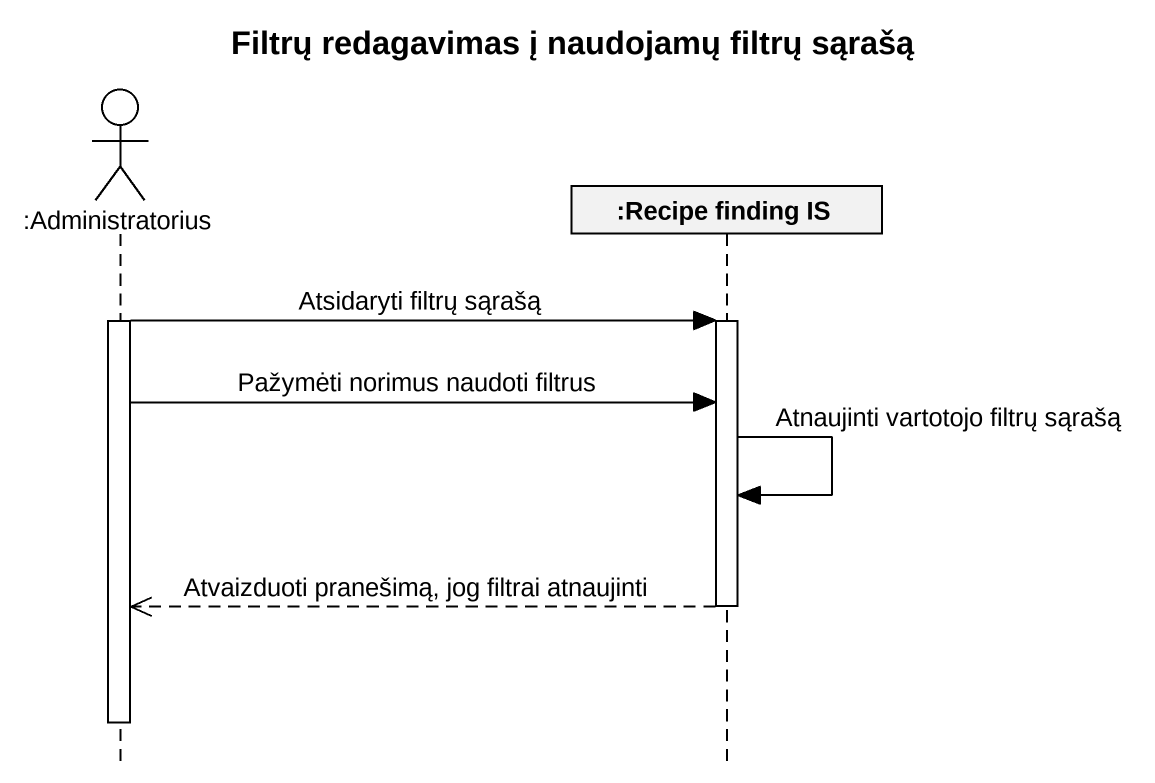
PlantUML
@startuml
title Filtrų redagavimas į naudojamų filtrų sąrašą
hide footbox
actor ":Administratorius" as Administratorius
participant ":Recipe finding IS" as Recipe_finding_IS

activate Administratorius
Administratorius -> Recipe_finding_IS : Atsidaryti filtrų sąrašą
activate Recipe_finding_IS
Administratorius -> Recipe_finding_IS : Pažymėti norimus naudoti filtrus
Recipe_finding_IS -> Recipe_finding_IS : Atnaujinti vartotojo filtrų sąrašą
Recipe_finding_IS -->> Administratorius : Atvaizduoti pranešimą, jog filtrai atnaujinti
deactivate Recipe_finding_IS
deactivate Administratorius
@enduml
